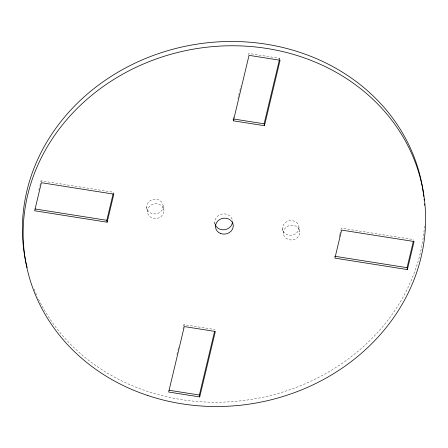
<?xml version="1.0" encoding="UTF-8"?>
<svg xmlns="http://www.w3.org/2000/svg" width="448" height="448" viewBox="0 0 448 448"><rect width="100%" height="100%" fill="white"/><g stroke="black" fill="none" stroke-linecap="round" stroke-linejoin="round"><path stroke-width="0.34" stroke-dasharray="2.24 1.68" d="M38.802 190.159L39.76 186.15M39.917 185.483L41.031 180.807L113.506 192.242L113.73 193.514M176.865 354.362L177.834 350.308M177.99 349.636L178.64 346.937M182.986 328.714L183.473 326.687M183.63 326.015L183.954 324.666L215.012 329.566M233.072 118.91L233.554 116.889M237.905 98.666L238.549 95.967M238.706 95.29L239.674 91.241M239.837 90.569L240.806 86.514M248.377 54.796L248.696 53.446L279.759 58.346L279.978 59.618M279.434 59.696L279.759 58.346M339.203 236.863L339.679 234.858M339.842 234.192L340.799 230.182M340.956 229.516L341.275 228.178L413.745 239.613M298.995 227.338A8.288 7.375 -9.9 0 1 286.972 234.713A8.288 7.375 -9.9 0 1 286.266 221.934A8.288 7.375 -9.9 0 1 298.995 227.338L299.796 231.913A8.288 7.375 -9.9 0 1 287.773 239.288A8.288 7.375 -9.9 0 1 287.062 226.509A8.288 7.375 -9.9 0 1 299.796 231.913M282.492 228.654L283.293 233.229M214.738 222.561L214.956 223.787M183.954 324.666L184.178 325.937M163.162 205.906A8.288 7.375 -9.9 0 1 151.138 213.276A8.288 7.375 -9.9 0 1 150.433 200.502A8.288 7.375 -9.9 0 1 163.162 205.906L163.962 210.482A8.288 7.375 -9.9 0 1 151.939 217.857A8.288 7.375 -9.9 0 1 151.228 205.078A8.288 7.375 -9.9 0 1 163.962 210.482M146.658 207.217L147.459 211.798M41.031 180.807L41.255 182.078M424.469 225.971A201.852 179.693 -9.9 0 1 259.37 397.97A201.852 179.693 -9.9 0 1 39.838 301.756M39.553 301.19A201.852 179.693 -9.9 0 1 37.621 297.209M36.568 294.913A201.852 179.693 -9.9 0 1 33.622 287.941M214.95 223.933A8.926 7.946 -9.9 0 1 222.41 214.004A8.926 7.946 -9.9 0 1 232.512 221.144"/><path stroke-width="0.67" d="M107.139 222.202L113.837 194.146L41.367 182.711L34.67 210.773L107.139 222.202L106.809 220.298L113.187 193.575M233.402 120.82L249.032 55.35L280.09 60.256L264.46 125.72L233.402 120.82L233.178 119.549M199.718 396.939L215.348 331.47L184.285 326.57L168.661 392.039L199.718 396.939L199.388 395.03L214.53 331.587M264.46 125.72L264.13 123.81L279.434 59.696M407.383 269.578L414.081 241.522L341.606 230.087L334.908 258.143L407.383 269.578L407.047 267.669L413.426 240.951M233.761 119.022L264.13 123.81M35.028 208.97L106.809 220.298M334.578 256.234L407.047 267.669M169.019 390.242L199.388 395.03M27.11 267.607A201.852 179.693 -9.9 0 1 191.688 45.024A201.852 179.693 -9.9 0 1 423.814 196.465M424.082 198.957A201.852 179.693 -9.9 0 1 424.2 200.206M424.497 203.963A201.852 179.693 -9.9 0 1 424.575 205.218M232.518 221.838A8.926 7.946 -9.9 0 1 224.84 229.706A8.926 7.946 -9.9 0 1 215.158 224.594M147.795 395.534A201.852 179.693 -9.9 0 0 423.825 195.154A201.852 179.693 -9.9 0 0 101.506 87.746A201.852 179.693 -9.9 0 0 147.795 395.534M220.31 233.38A8.926 7.946 -9.9 0 0 233.262 225.439A8.926 7.946 -9.9 0 0 219.554 219.621A8.926 7.946 -9.9 0 0 220.31 233.38"/></g></svg>
